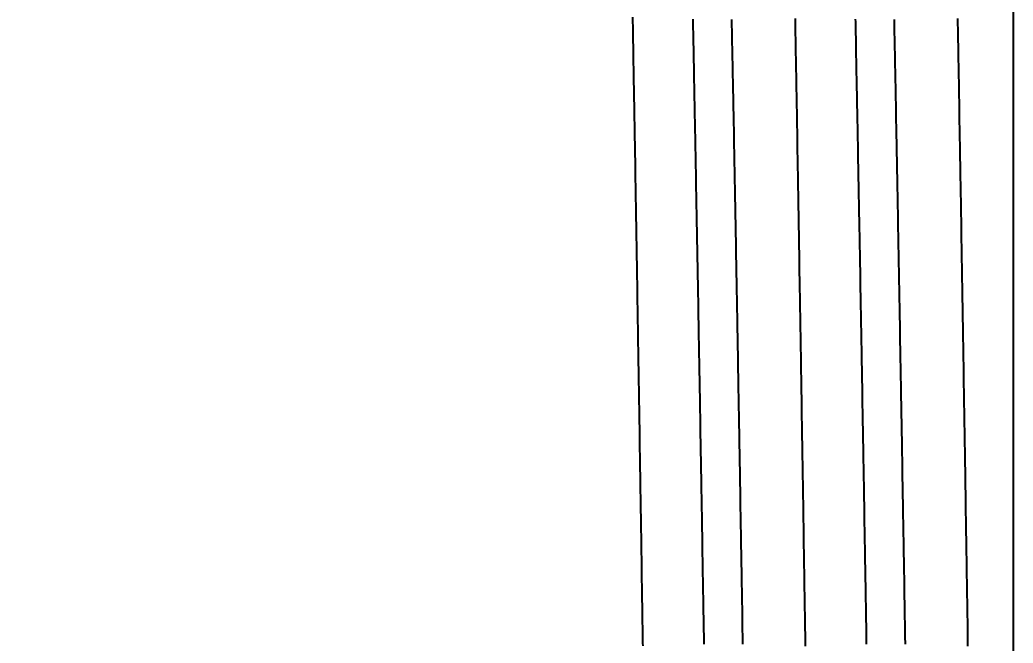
# Model space of a CAD drawing. Header units: millimetres. Extents: x 0 to 3800, y -67 to 2530.
# Drawn here: x 2277.11 to 2286.53, y 1566 to 1571.91 of the extents above; entities that cross this region are included whole.
import ezdxf

# ---------------------------------------------------------------- set-up
doc = ezdxf.new("R2010")
doc.units = ezdxf.units.MM
doc.layers.add('내부선 및 부속', color=4, linetype='Continuous')
doc.layers.add('치수선', color=7, linetype='Continuous')
doc.styles.add('____', font='')
doc.styles.get('____').set_extended_font_data('굴림')
doc.dimstyles.new('MSADIM', dxfattribs={"dimtxt": 33, "dimasz": 17, "dimexe": 10, "dimexo": 7.5, "dimgap": 10, "dimtad": 0, "dimtih": 1, "dimtoh": 1, "dimdec": 0, "dimzin": 1, "dimdsep": 46, "dimtxsty": '____', "dimcen": 11.25, "dimadec": 0, "dimazin": 0, "dimtfac": 1, "dimtdec": 0, "dimtix": 1, "dimtmove": 0, "dimatfit": 3, "dimfxl": 1, "dimtolj": 1, "dimtzin": 1, "dimarcsym": 0})

# ---------------------------------------------------------------- blocks, each defined once
blk = doc.blocks.new('*D52')
at = {"layer": '치수선', "color": 0, "linetype": 'Continuous', "lineweight": -2, "transparency": 16777216}
for p, q in [((2932.4547, 1675.4392), (2932.4547, 1337.9392)), ((2232.4547, 1355.3142), (2232.4547, 1337.9392)), ((2249.4547, 1347.9392), (2545.3242, 1347.9392)), ((2915.4547, 1347.9392), (2619.5852, 1347.9392))]:
    blk.add_line(p, q, dxfattribs=at)
at = {"layer": '치수선', "color": 0, "linetype": 'Continuous', "transparency": 16777216}
for points in [[(2249.4547, 1350.7725), (2249.4547, 1345.1059), (2232.4547, 1347.9392)], [(2915.4547, 1350.7725), (2915.4547, 1345.1059), (2932.4547, 1347.9392)]]:
    blk.add_solid(points, dxfattribs=at)
at = {"layer": '치수선', "color": 0, "linetype": 'Continuous', "transparency": 16777216, "insert": (2582.4547, 1347.9392), "char_height": 25, "attachment_point": 5, "style": '____'}
blk.add_mtext('\\A1;700', dxfattribs=at)

msp = doc.modelspace()

# ---------------------------------------------------------------- linework, layer by layer
at = {"layer": '내부선 및 부속', "linetype": 'Continuous'}
msp.add_line((2286.5254, 1581.2835), (2286.5254, 1544.595), dxfattribs=at)
at = {"layer": '내부선 및 부속', "linetype": 'Continuous', "flags": 128}
for points in [[(2282.9186, 1571.9322), (2282.9196, 1571.9062), (2282.9196, 1571.8792), (2282.9206, 1571.8532), (2282.9206, 1571.8272), (2282.9216, 1571.8002), (2282.9216, 1571.7742), (2282.9226, 1571.7472), (2282.9226, 1571.7212), (2282.9226, 1571.6952), (2282.9236, 1571.6682), (2282.9236, 1571.6422), (2282.9246, 1571.6162), (2282.9246, 1571.5892), (2282.9256, 1571.5632), (2282.9256, 1571.5372), (2282.9266, 1571.5102), (2282.9266, 1571.4842), (2282.9276, 1571.4582), (2282.9276, 1571.4582), (2282.9276, 1571.4312), (2282.9286, 1571.4052), (2282.9286, 1571.3792), (2282.9286, 1571.3522), (2282.9296, 1571.3262), (2282.9296, 1571.3002), (2282.9306, 1571.2732), (2282.9306, 1571.2472), (2282.9316, 1571.2212), (2282.9316, 1571.1942), (2282.9326, 1571.1682), (2282.9326, 1571.1422), (2282.9336, 1571.1152), (2282.9336, 1571.0892), (2282.9336, 1571.0622), (2282.9346, 1571.0362), (2282.9346, 1571.0102), (2282.9356, 1570.9832), (2282.9356, 1570.9572), (2282.9366, 1570.9312), (2282.9366, 1570.9042), (2282.9376, 1570.8782), (2282.9376, 1570.8522), (2282.9386, 1570.8252), (2282.9386, 1570.7992), (2282.9386, 1570.7732), (2282.9396, 1570.7462), (2282.9396, 1570.7202), (2282.9406, 1570.6942), (2282.9406, 1570.6672), (2282.9416, 1570.6412), (2282.9416, 1570.6152), (2282.9426, 1570.5882), (2282.9426, 1570.5622), (2282.9426, 1570.5362), (2282.9436, 1570.5092), (2282.9436, 1570.4832), (2282.9446, 1570.4562), (2282.9446, 1570.4302), (2282.9456, 1570.4042), (2282.9456, 1570.3772), (2282.9466, 1570.3512), (2282.9466, 1570.3252), (2282.9466, 1570.2982), (2282.9476, 1570.2722), (2282.9476, 1570.2462), (2282.9486, 1570.2192), (2282.9486, 1570.1932), (2282.9496, 1570.1672), (2282.9496, 1570.1402), (2282.9496, 1570.1142), (2282.9506, 1570.0882), (2282.9506, 1570.0612), (2282.9516, 1570.0352), (2282.9516, 1570.0092), (2282.9526, 1569.9822), (2282.9526, 1569.9562), (2282.9536, 1569.9302), (2282.9536, 1569.9032), (2282.9536, 1569.8772), (2282.9546, 1569.8502), (2282.9546, 1569.8242), (2282.9556, 1569.7982), (2282.9556, 1569.7712), (2282.9566, 1569.7452), (2282.9566, 1569.7192), (2282.9566, 1569.6922), (2282.9576, 1569.6662), (2282.9576, 1569.6402), (2282.9586, 1569.6132), (2282.9586, 1569.5872), (2282.9596, 1569.5612), (2282.9596, 1569.5342), (2282.9596, 1569.5082), (2282.9606, 1569.4822), (2282.9606, 1569.4552), (2282.9616, 1569.4292), (2282.9616, 1569.4032), (2282.9626, 1569.3762), (2282.9626, 1569.3502), (2282.9626, 1569.3242), (2282.9636, 1569.2972), (2282.9636, 1569.2712), (2282.9646, 1569.2452), (2282.9646, 1569.2182), (2282.9656, 1569.1922), (2282.9656, 1569.1652), (2282.9656, 1569.1392), (2282.9666, 1569.1132), (2282.9666, 1569.0862), (2282.9676, 1569.0602), (2282.9676, 1569.0342), (2282.9686, 1569.0072), (2282.9686, 1568.9812), (2282.9686, 1568.9552), (2282.9696, 1568.9282), (2282.9696, 1568.9022), (2282.9706, 1568.8762), (2282.9706, 1568.8492), (2282.9706, 1568.8232), (2282.9706, 1568.8232), (2282.9716, 1568.7972), (2282.9716, 1568.7702), (2282.9726, 1568.7442), (2282.9726, 1568.7182), (2282.9736, 1568.6912), (2282.9736, 1568.6652), (2282.9736, 1568.6392), (2282.9746, 1568.6122), (2282.9746, 1568.5862), (2282.9756, 1568.5592), (2282.9756, 1568.5332), (2282.9766, 1568.5072), (2282.9766, 1568.4802), (2282.9766, 1568.4542), (2282.9776, 1568.4282), (2282.9776, 1568.4012), (2282.9786, 1568.3752), (2282.9786, 1568.3492), (2282.9786, 1568.3222), (2282.9796, 1568.2962), (2282.9796, 1568.2702), (2282.9806, 1568.2432), (2282.9806, 1568.2172), (2282.9816, 1568.1912), (2282.9816, 1568.1642), (2282.9816, 1568.1382), (2282.9826, 1568.1122), (2282.9826, 1568.0852), (2282.9836, 1568.0592), (2282.9836, 1568.0332), (2282.9836, 1568.0062), (2282.9846, 1567.9802), (2282.9846, 1567.9532), (2282.9856, 1567.9272), (2282.9856, 1567.9012), (2282.9856, 1567.8742), (2282.9866, 1567.8482), (2282.9866, 1567.8222), (2282.9876, 1567.7952), (2282.9876, 1567.7692), (2282.9886, 1567.7432), (2282.9886, 1567.7162), (2282.9886, 1567.6902), (2282.9896, 1567.6642), (2282.9896, 1567.6372), (2282.9906, 1567.6112), (2282.9906, 1567.5852), (2282.9906, 1567.5582), (2282.9916, 1567.5322), (2282.9916, 1567.5062), (2282.9926, 1567.4792), (2282.9926, 1567.4532), (2282.9926, 1567.4272), (2282.9936, 1567.4002), (2282.9936, 1567.3742), (2282.9946, 1567.3472), (2282.9946, 1567.3212), (2282.9946, 1567.2952), (2282.9956, 1567.2682), (2282.9956, 1567.2422), (2282.9966, 1567.2162), (2282.9966, 1567.1892), (2282.9976, 1567.1632), (2282.9976, 1567.1372), (2282.9976, 1567.1102), (2282.9986, 1567.0842), (2282.9986, 1567.0582), (2282.9996, 1567.0312), (2282.9996, 1567.0052), (2282.9996, 1566.9792), (2283.0006, 1566.9522), (2283.0006, 1566.9262), (2283.0016, 1566.9002), (2283.0016, 1566.8732), (2283.0016, 1566.8472), (2283.0026, 1566.8212), (2283.0026, 1566.7942), (2283.0036, 1566.7682), (2283.0036, 1566.7412), (2283.0036, 1566.7152), (2283.0046, 1566.6892), (2283.0046, 1566.6622), (2283.0056, 1566.6362), (2283.0056, 1566.6102), (2283.0056, 1566.5832), (2283.0066, 1566.5572), (2283.0066, 1566.5312), (2283.0076, 1566.5042), (2283.0076, 1566.4782), (2283.0076, 1566.4522), (2283.0086, 1566.4252), (2283.0086, 1566.3992), (2283.0096, 1566.3732), (2283.0096, 1566.3462), (2283.0096, 1566.3202), (2283.0106, 1566.2942), (2283.0106, 1566.2672), (2283.0116, 1566.2412), (2283.0116, 1566.2152), (2283.0116, 1566.1882), (2283.0116, 1566.1882), (2283.0126, 1566.1622), (2283.0126, 1566.1352), (2283.0136, 1566.1092), (2283.0136, 1566.0832), (2283.0136, 1566.0562), (2283.0146, 1566.0302), (2283.0146, 1566.0042), (2283.0156, 1565.9772)], [(2283.5976, 1565.9942), (2283.5976, 1566.0182), (2283.5966, 1566.0422), (2283.5966, 1566.0662), (2283.5966, 1566.0902), (2283.5956, 1566.1142), (2283.5956, 1566.1382), (2283.5946, 1566.1612), (2283.5946, 1566.1852), (2283.5946, 1566.2092), (2283.5936, 1566.2332), (2283.5936, 1566.2572), (2283.5926, 1566.2812), (2283.5926, 1566.3052), (2283.5926, 1566.3282), (2283.5916, 1566.3522), (2283.5916, 1566.3762), (2283.5906, 1566.4002), (2283.5906, 1566.4242), (2283.5906, 1566.4482), (2283.5896, 1566.4722), (2283.5896, 1566.4952), (2283.5886, 1566.5192), (2283.5886, 1566.5432), (2283.5886, 1566.5672), (2283.5876, 1566.5912), (2283.5876, 1566.6152), (2283.5866, 1566.6392), (2283.5866, 1566.6632), (2283.5866, 1566.6862), (2283.5856, 1566.7102), (2283.5856, 1566.7342), (2283.5856, 1566.7582), (2283.5856, 1566.7582), (2283.5846, 1566.7822), (2283.5846, 1566.8062), (2283.5836, 1566.8302), (2283.5836, 1566.8532), (2283.5836, 1566.8772), (2283.5826, 1566.9012), (2283.5826, 1566.9252), (2283.5816, 1566.9492), (2283.5816, 1566.9732), (2283.5816, 1566.9972), (2283.5806, 1567.0212), (2283.5806, 1567.0442), (2283.5796, 1567.0682), (2283.5796, 1567.0922), (2283.5796, 1567.1162), (2283.5786, 1567.1402), (2283.5786, 1567.1642), (2283.5776, 1567.1882), (2283.5776, 1567.2112), (2283.5776, 1567.2352), (2283.5766, 1567.2592), (2283.5766, 1567.2832), (2283.5756, 1567.3072), (2283.5756, 1567.3312), (2283.5756, 1567.3552), (2283.5746, 1567.3782), (2283.5746, 1567.4022), (2283.5736, 1567.4262), (2283.5736, 1567.4502), (2283.5736, 1567.4742), (2283.5726, 1567.4982), (2283.5726, 1567.5222), (2283.5716, 1567.5462), (2283.5716, 1567.5692), (2283.5716, 1567.5932), (2283.5706, 1567.6172), (2283.5706, 1567.6412), (2283.5696, 1567.6652), (2283.5696, 1567.6892), (2283.5696, 1567.7132), (2283.5686, 1567.7362), (2283.5686, 1567.7602), (2283.5676, 1567.7842), (2283.5676, 1567.8082), (2283.5676, 1567.8322), (2283.5666, 1567.8562), (2283.5666, 1567.8802), (2283.5656, 1567.9032), (2283.5656, 1567.9272), (2283.5646, 1567.9512), (2283.5646, 1567.9752), (2283.5646, 1567.9992), (2283.5636, 1568.0232), (2283.5636, 1568.0472), (2283.5626, 1568.0712), (2283.5626, 1568.0942), (2283.5626, 1568.1182), (2283.5616, 1568.1422), (2283.5616, 1568.1662), (2283.5606, 1568.1902), (2283.5606, 1568.2142), (2283.5606, 1568.2382), (2283.5596, 1568.2612), (2283.5596, 1568.2852), (2283.5586, 1568.3092), (2283.5586, 1568.3332), (2283.5586, 1568.3572), (2283.5576, 1568.3812), (2283.5576, 1568.4052), (2283.5566, 1568.4292), (2283.5566, 1568.4522), (2283.5556, 1568.4762), (2283.5556, 1568.5002), (2283.5556, 1568.5242), (2283.5546, 1568.5482), (2283.5546, 1568.5722), (2283.5536, 1568.5962), (2283.5536, 1568.6192), (2283.5536, 1568.6432), (2283.5526, 1568.6672), (2283.5526, 1568.6912), (2283.5516, 1568.7152), (2283.5516, 1568.7392), (2283.5516, 1568.7632), (2283.5506, 1568.7862), (2283.5506, 1568.8102), (2283.5496, 1568.8342), (2283.5496, 1568.8582), (2283.5486, 1568.8822), (2283.5486, 1568.9062), (2283.5486, 1568.9302), (2283.5476, 1568.9542), (2283.5476, 1568.9772), (2283.5466, 1569.0012), (2283.5466, 1569.0252), (2283.5466, 1569.0492), (2283.5456, 1569.0732), (2283.5456, 1569.0972), (2283.5446, 1569.1212), (2283.5446, 1569.1442), (2283.5446, 1569.1442), (2283.5436, 1569.1682), (2283.5436, 1569.1922), (2283.5436, 1569.2162), (2283.5426, 1569.2402), (2283.5426, 1569.2642), (2283.5416, 1569.2882), (2283.5416, 1569.3112), (2283.5406, 1569.3352), (2283.5406, 1569.3592), (2283.5406, 1569.3832), (2283.5396, 1569.4072), (2283.5396, 1569.4312), (2283.5386, 1569.4552), (2283.5386, 1569.4792), (2283.5386, 1569.5022), (2283.5376, 1569.5262), (2283.5376, 1569.5502), (2283.5366, 1569.5742), (2283.5366, 1569.5982), (2283.5356, 1569.6222), (2283.5356, 1569.6462), (2283.5356, 1569.6692), (2283.5346, 1569.6932), (2283.5346, 1569.7172), (2283.5336, 1569.7412), (2283.5336, 1569.7652), (2283.5326, 1569.7892), (2283.5326, 1569.8132), (2283.5326, 1569.8372), (2283.5316, 1569.8602), (2283.5316, 1569.8842), (2283.5306, 1569.9082), (2283.5306, 1569.9322), (2283.5296, 1569.9562), (2283.5296, 1569.9802), (2283.5296, 1570.0042), (2283.5286, 1570.0272), (2283.5286, 1570.0512), (2283.5276, 1570.0752), (2283.5276, 1570.0992), (2283.5266, 1570.1232), (2283.5266, 1570.1472), (2283.5256, 1570.1712), (2283.5256, 1570.1942), (2283.5256, 1570.2182), (2283.5246, 1570.2422), (2283.5246, 1570.2662), (2283.5236, 1570.2902), (2283.5236, 1570.3142), (2283.5226, 1570.3382), (2283.5226, 1570.3622), (2283.5226, 1570.3852), (2283.5216, 1570.4092), (2283.5216, 1570.4332), (2283.5206, 1570.4572), (2283.5206, 1570.4812), (2283.5196, 1570.5052), (2283.5196, 1570.5292), (2283.5186, 1570.5522), (2283.5186, 1570.5762), (2283.5186, 1570.6002), (2283.5176, 1570.6242), (2283.5176, 1570.6482), (2283.5166, 1570.6722), (2283.5166, 1570.6962), (2283.5156, 1570.7192), (2283.5156, 1570.7432), (2283.5146, 1570.7672), (2283.5146, 1570.7912), (2283.5146, 1570.8152), (2283.5136, 1570.8392), (2283.5136, 1570.8632), (2283.5126, 1570.8872), (2283.5126, 1570.9102), (2283.5116, 1570.9342), (2283.5116, 1570.9582), (2283.5106, 1570.9822), (2283.5106, 1571.0062), (2283.5106, 1571.0302), (2283.5096, 1571.0542), (2283.5096, 1571.0772), (2283.5086, 1571.1012), (2283.5086, 1571.1252), (2283.5076, 1571.1492), (2283.5076, 1571.1732), (2283.5066, 1571.1972), (2283.5066, 1571.2212), (2283.5056, 1571.2442), (2283.5056, 1571.2682), (2283.5056, 1571.2922), (2283.5046, 1571.3162), (2283.5046, 1571.3402), (2283.5036, 1571.3642), (2283.5036, 1571.3882), (2283.5026, 1571.4122), (2283.5026, 1571.4352), (2283.5016, 1571.4592), (2283.5016, 1571.4832), (2283.5006, 1571.5072), (2283.5006, 1571.5312), (2283.5006, 1571.5312), (2283.4996, 1571.5552), (2283.4996, 1571.5792), (2283.4986, 1571.6022), (2283.4986, 1571.6262), (2283.4986, 1571.6502), (2283.4976, 1571.6742), (2283.4976, 1571.6982), (2283.4966, 1571.7222), (2283.4966, 1571.7462), (2283.4956, 1571.7692), (2283.4956, 1571.7932), (2283.4946, 1571.8172), (2283.4946, 1571.8412), (2283.4936, 1571.8652), (2283.4936, 1571.8892), (2283.4926, 1571.9132)], [(2284.4586, 1571.9212), (2284.4596, 1571.8902), (2284.4596, 1571.8592), (2284.4606, 1571.8282), (2284.4616, 1571.7962), (2284.4616, 1571.7652), (2284.4626, 1571.7342), (2284.4626, 1571.7032), (2284.4636, 1571.6722), (2284.4636, 1571.6412), (2284.4646, 1571.6102), (2284.4646, 1571.5792), (2284.4656, 1571.5472), (2284.4656, 1571.5162), (2284.4666, 1571.4852), (2284.4676, 1571.4542), (2284.4676, 1571.4232), (2284.4686, 1571.3922), (2284.4686, 1571.3612), (2284.4696, 1571.3292), (2284.4696, 1571.2982), (2284.4706, 1571.2672), (2284.4706, 1571.2362), (2284.4716, 1571.2052), (2284.4716, 1571.1742), (2284.4726, 1571.1432), (2284.4726, 1571.1122), (2284.4736, 1571.0802), (2284.4746, 1571.0492), (2284.4746, 1571.0182), (2284.4756, 1570.9872), (2284.4756, 1570.9562), (2284.4766, 1570.9252), (2284.4766, 1570.8942), (2284.4776, 1570.8632), (2284.4776, 1570.8312), (2284.4786, 1570.8002), (2284.4786, 1570.7692), (2284.4796, 1570.7382), (2284.4796, 1570.7072), (2284.4806, 1570.6762), (2284.4806, 1570.6452), (2284.4816, 1570.6132), (2284.4816, 1570.5822), (2284.4826, 1570.5512), (2284.4836, 1570.5202), (2284.4836, 1570.4892), (2284.4846, 1570.4582), (2284.4846, 1570.4272), (2284.4856, 1570.3962), (2284.4856, 1570.3642), (2284.4866, 1570.3332), (2284.4866, 1570.3022), (2284.4876, 1570.2712), (2284.4876, 1570.2402), (2284.4886, 1570.2092), (2284.4886, 1570.1782), (2284.4896, 1570.1462), (2284.4896, 1570.1152), (2284.4906, 1570.0842), (2284.4906, 1570.0532), (2284.4916, 1570.0222), (2284.4916, 1570.0222), (2284.4916, 1569.9912), (2284.4926, 1569.9602), (2284.4926, 1569.9292), (2284.4936, 1569.8972), (2284.4936, 1569.8662), (2284.4946, 1569.8352), (2284.4946, 1569.8042), (2284.4956, 1569.7732), (2284.4956, 1569.7422), (2284.4966, 1569.7112), (2284.4966, 1569.6792), (2284.4976, 1569.6482), (2284.4976, 1569.6172), (2284.4986, 1569.5862), (2284.4986, 1569.5552), (2284.4996, 1569.5242), (2284.4996, 1569.4932), (2284.5006, 1569.4622), (2284.5006, 1569.4302), (2284.5016, 1569.3992), (2284.5026, 1569.3682), (2284.5026, 1569.3372), (2284.5036, 1569.3062), (2284.5036, 1569.2752), (2284.5046, 1569.2442), (2284.5046, 1569.2122), (2284.5056, 1569.1812), (2284.5056, 1569.1502), (2284.5066, 1569.1192), (2284.5066, 1569.0882), (2284.5076, 1569.0572), (2284.5076, 1569.0262), (2284.5086, 1568.9952), (2284.5086, 1568.9632), (2284.5096, 1568.9322), (2284.5096, 1568.9012), (2284.5106, 1568.8702), (2284.5106, 1568.8392), (2284.5116, 1568.8082), (2284.5116, 1568.7772), (2284.5126, 1568.7452), (2284.5126, 1568.7142), (2284.5136, 1568.6832), (2284.5136, 1568.6522), (2284.5146, 1568.6212), (2284.5146, 1568.5902), (2284.5146, 1568.5592), (2284.5156, 1568.5282), (2284.5156, 1568.4962), (2284.5166, 1568.4652), (2284.5166, 1568.4342), (2284.5176, 1568.4032), (2284.5176, 1568.3722), (2284.5186, 1568.3412), (2284.5186, 1568.3102), (2284.5196, 1568.2782), (2284.5196, 1568.2472), (2284.5206, 1568.2162), (2284.5206, 1568.1852), (2284.5216, 1568.1542), (2284.5216, 1568.1232), (2284.5226, 1568.0922), (2284.5226, 1568.0612), (2284.5236, 1568.0292), (2284.5236, 1567.9982), (2284.5246, 1567.9672), (2284.5246, 1567.9362), (2284.5256, 1567.9052), (2284.5256, 1567.8742), (2284.5266, 1567.8432), (2284.5266, 1567.8112), (2284.5276, 1567.7802), (2284.5276, 1567.7492), (2284.5286, 1567.7182), (2284.5286, 1567.6872), (2284.5296, 1567.6562), (2284.5296, 1567.6252), (2284.5306, 1567.5942), (2284.5306, 1567.5622), (2284.5316, 1567.5312), (2284.5316, 1567.5002), (2284.5326, 1567.4692), (2284.5326, 1567.4382), (2284.5336, 1567.4072), (2284.5336, 1567.3762), (2284.5346, 1567.3442), (2284.5346, 1567.3132), (2284.5356, 1567.2822), (2284.5356, 1567.2512), (2284.5356, 1567.2202), (2284.5366, 1567.1892), (2284.5366, 1567.1582), (2284.5376, 1567.1272), (2284.5376, 1567.0952), (2284.5386, 1567.0642), (2284.5386, 1567.0332), (2284.5396, 1567.0022), (2284.5396, 1566.9712), (2284.5406, 1566.9402), (2284.5406, 1566.9092), (2284.5406, 1566.9092), (2284.5416, 1566.8772), (2284.5416, 1566.8462), (2284.5426, 1566.8152), (2284.5426, 1566.7842), (2284.5436, 1566.7532), (2284.5436, 1566.7222), (2284.5446, 1566.6912), (2284.5446, 1566.6602), (2284.5456, 1566.6282), (2284.5456, 1566.5972), (2284.5466, 1566.5662), (2284.5466, 1566.5352), (2284.5466, 1566.5042), (2284.5476, 1566.4732), (2284.5476, 1566.4422), (2284.5486, 1566.4102), (2284.5486, 1566.3792), (2284.5496, 1566.3482), (2284.5496, 1566.3172), (2284.5506, 1566.2862), (2284.5506, 1566.2552), (2284.5516, 1566.2242), (2284.5516, 1566.1922), (2284.5526, 1566.1612), (2284.5526, 1566.1302), (2284.5536, 1566.0992), (2284.5536, 1566.0682), (2284.5546, 1566.0372), (2284.5546, 1566.0062), (2284.5556, 1565.9752)], [(2285.1376, 1565.9942), (2285.1376, 1566.0182), (2285.1366, 1566.0422), (2285.1366, 1566.0662), (2285.1356, 1566.0902), (2285.1356, 1566.1142), (2285.1356, 1566.1382), (2285.1346, 1566.1612), (2285.1346, 1566.1852), (2285.1336, 1566.2092), (2285.1336, 1566.2332), (2285.1336, 1566.2572), (2285.1326, 1566.2812), (2285.1326, 1566.3052), (2285.1316, 1566.3282), (2285.1316, 1566.3522), (2285.1316, 1566.3762), (2285.1306, 1566.4002), (2285.1306, 1566.4242), (2285.1296, 1566.4482), (2285.1296, 1566.4722), (2285.1296, 1566.4952), (2285.1286, 1566.5192), (2285.1286, 1566.5432), (2285.1286, 1566.5672), (2285.1276, 1566.5912), (2285.1276, 1566.6152), (2285.1266, 1566.6392), (2285.1266, 1566.6632), (2285.1266, 1566.6862), (2285.1256, 1566.7102), (2285.1256, 1566.7342), (2285.1246, 1566.7582), (2285.1246, 1566.7582), (2285.1246, 1566.7822), (2285.1246, 1566.8062), (2285.1236, 1566.8302), (2285.1236, 1566.8532), (2285.1226, 1566.8772), (2285.1226, 1566.9012), (2285.1226, 1566.9252), (2285.1216, 1566.9492), (2285.1216, 1566.9732), (2285.1206, 1566.9972), (2285.1206, 1567.0212), (2285.1206, 1567.0442), (2285.1196, 1567.0682), (2285.1196, 1567.0922), (2285.1186, 1567.1162), (2285.1186, 1567.1402), (2285.1186, 1567.1642), (2285.1176, 1567.1882), (2285.1176, 1567.2112), (2285.1166, 1567.2352), (2285.1166, 1567.2592), (2285.1166, 1567.2832), (2285.1156, 1567.3072), (2285.1156, 1567.3312), (2285.1146, 1567.3552), (2285.1146, 1567.3782), (2285.1146, 1567.4022), (2285.1136, 1567.4262), (2285.1136, 1567.4502), (2285.1126, 1567.4742), (2285.1126, 1567.4982), (2285.1126, 1567.5222), (2285.1116, 1567.5462), (2285.1116, 1567.5692), (2285.1106, 1567.5932), (2285.1106, 1567.6172), (2285.1106, 1567.6412), (2285.1096, 1567.6652), (2285.1096, 1567.6892), (2285.1086, 1567.7132), (2285.1086, 1567.7362), (2285.1086, 1567.7602), (2285.1076, 1567.7842), (2285.1076, 1567.8082), (2285.1066, 1567.8322), (2285.1066, 1567.8562), (2285.1066, 1567.8802), (2285.1056, 1567.9042), (2285.1056, 1567.9272), (2285.1046, 1567.9512), (2285.1046, 1567.9752), (2285.1036, 1567.9992), (2285.1036, 1568.0232), (2285.1036, 1568.0472), (2285.1026, 1568.0712), (2285.1026, 1568.0942), (2285.1016, 1568.1182), (2285.1016, 1568.1422), (2285.1016, 1568.1662), (2285.1006, 1568.1902), (2285.1006, 1568.2142), (2285.0996, 1568.2382), (2285.0996, 1568.2612), (2285.0996, 1568.2852), (2285.0986, 1568.3092), (2285.0986, 1568.3332), (2285.0976, 1568.3572), (2285.0976, 1568.3812), (2285.0976, 1568.4052), (2285.0966, 1568.4292), (2285.0966, 1568.4522), (2285.0956, 1568.4762), (2285.0956, 1568.5002), (2285.0946, 1568.5242), (2285.0946, 1568.5482), (2285.0946, 1568.5722), (2285.0936, 1568.5962), (2285.0936, 1568.6192), (2285.0926, 1568.6432), (2285.0926, 1568.6672), (2285.0926, 1568.6912), (2285.0916, 1568.7152), (2285.0916, 1568.7392), (2285.0906, 1568.7632), (2285.0906, 1568.7862), (2285.0906, 1568.8102), (2285.0896, 1568.8342), (2285.0896, 1568.8582), (2285.0886, 1568.8822), (2285.0886, 1568.9062), (2285.0876, 1568.9302), (2285.0876, 1568.9542), (2285.0876, 1568.9772), (2285.0866, 1569.0012), (2285.0866, 1569.0252), (2285.0856, 1569.0492), (2285.0856, 1569.0732), (2285.0856, 1569.0972), (2285.0846, 1569.1212), (2285.0846, 1569.1442), (2285.0846, 1569.1442), (2285.0836, 1569.1682), (2285.0836, 1569.1922), (2285.0826, 1569.2162), (2285.0826, 1569.2402), (2285.0826, 1569.2642), (2285.0816, 1569.2882), (2285.0816, 1569.3122), (2285.0806, 1569.3352), (2285.0806, 1569.3592), (2285.0796, 1569.3832), (2285.0796, 1569.4072), (2285.0796, 1569.4312), (2285.0786, 1569.4552), (2285.0786, 1569.4792), (2285.0776, 1569.5022), (2285.0776, 1569.5262), (2285.0776, 1569.5502), (2285.0766, 1569.5742), (2285.0766, 1569.5982), (2285.0756, 1569.6222), (2285.0756, 1569.6462), (2285.0746, 1569.6692), (2285.0746, 1569.6932), (2285.0746, 1569.7172), (2285.0736, 1569.7412), (2285.0736, 1569.7652), (2285.0726, 1569.7892), (2285.0726, 1569.8132), (2285.0716, 1569.8372), (2285.0716, 1569.8602), (2285.0716, 1569.8842), (2285.0706, 1569.9082), (2285.0706, 1569.9322), (2285.0696, 1569.9562), (2285.0696, 1569.9802), (2285.0686, 1570.0042), (2285.0686, 1570.0272), (2285.0676, 1570.0512), (2285.0676, 1570.0752), (2285.0676, 1570.0992), (2285.0666, 1570.1232), (2285.0666, 1570.1472), (2285.0656, 1570.1712), (2285.0656, 1570.1942), (2285.0646, 1570.2182), (2285.0646, 1570.2422), (2285.0646, 1570.2662), (2285.0636, 1570.2902), (2285.0636, 1570.3142), (2285.0626, 1570.3382), (2285.0626, 1570.3622), (2285.0616, 1570.3852), (2285.0616, 1570.4092), (2285.0606, 1570.4332), (2285.0606, 1570.4572), (2285.0606, 1570.4812), (2285.0596, 1570.5052), (2285.0596, 1570.5292), (2285.0586, 1570.5522), (2285.0586, 1570.5762), (2285.0576, 1570.6002), (2285.0576, 1570.6242), (2285.0576, 1570.6482), (2285.0566, 1570.6722), (2285.0566, 1570.6962), (2285.0556, 1570.7192), (2285.0556, 1570.7432), (2285.0546, 1570.7672), (2285.0546, 1570.7912), (2285.0536, 1570.8152), (2285.0536, 1570.8392), (2285.0526, 1570.8632), (2285.0526, 1570.8872), (2285.0526, 1570.9102), (2285.0516, 1570.9342), (2285.0516, 1570.9582), (2285.0506, 1570.9822), (2285.0506, 1571.0062), (2285.0496, 1571.0302), (2285.0496, 1571.0542), (2285.0486, 1571.0772), (2285.0486, 1571.1012), (2285.0486, 1571.1252), (2285.0476, 1571.1492), (2285.0476, 1571.1732), (2285.0466, 1571.1972), (2285.0466, 1571.2212), (2285.0456, 1571.2442), (2285.0456, 1571.2682), (2285.0446, 1571.2922), (2285.0446, 1571.3162), (2285.0436, 1571.3402), (2285.0436, 1571.3642), (2285.0426, 1571.3882), (2285.0426, 1571.4122), (2285.0426, 1571.4352), (2285.0416, 1571.4592), (2285.0416, 1571.4832), (2285.0406, 1571.5072), (2285.0406, 1571.5312), (2285.0406, 1571.5312), (2285.0396, 1571.5552), (2285.0396, 1571.5792), (2285.0386, 1571.6022), (2285.0386, 1571.6262), (2285.0376, 1571.6502), (2285.0376, 1571.6742), (2285.0366, 1571.6982), (2285.0366, 1571.7222), (2285.0366, 1571.7462), (2285.0356, 1571.7692), (2285.0356, 1571.7932), (2285.0346, 1571.8172), (2285.0346, 1571.8412), (2285.0336, 1571.8652), (2285.0336, 1571.8892), (2285.0326, 1571.9132)], [(2285.9986, 1571.9212), (2285.9996, 1571.8902), (2285.9996, 1571.8592), (2286.0006, 1571.8282), (2286.0006, 1571.7962), (2286.0016, 1571.7652), (2286.0016, 1571.7342), (2286.0026, 1571.7032), (2286.0036, 1571.6722), (2286.0036, 1571.6412), (2286.0046, 1571.6102), (2286.0046, 1571.5792), (2286.0056, 1571.5472), (2286.0056, 1571.5162), (2286.0066, 1571.4852), (2286.0066, 1571.4542), (2286.0076, 1571.4232), (2286.0076, 1571.3922), (2286.0086, 1571.3612), (2286.0096, 1571.3292), (2286.0096, 1571.2982), (2286.0106, 1571.2672), (2286.0106, 1571.2362), (2286.0116, 1571.2052), (2286.0116, 1571.1742), (2286.0126, 1571.1432), (2286.0126, 1571.1122), (2286.0136, 1571.0802), (2286.0136, 1571.0492), (2286.0146, 1571.0182), (2286.0146, 1570.9872), (2286.0156, 1570.9562), (2286.0156, 1570.9252), (2286.0166, 1570.8942), (2286.0176, 1570.8632), (2286.0176, 1570.8312), (2286.0186, 1570.8002), (2286.0186, 1570.7692), (2286.0196, 1570.7382), (2286.0196, 1570.7072), (2286.0206, 1570.6762), (2286.0206, 1570.6452), (2286.0216, 1570.6132), (2286.0216, 1570.5822), (2286.0226, 1570.5512), (2286.0226, 1570.5202), (2286.0236, 1570.4892), (2286.0236, 1570.4582), (2286.0246, 1570.4272), (2286.0246, 1570.3962), (2286.0256, 1570.3642), (2286.0256, 1570.3332), (2286.0266, 1570.3022), (2286.0266, 1570.2712), (2286.0276, 1570.2402), (2286.0286, 1570.2092), (2286.0286, 1570.1782), (2286.0296, 1570.1462), (2286.0296, 1570.1152), (2286.0306, 1570.0842), (2286.0306, 1570.0532), (2286.0316, 1570.0222), (2286.0316, 1570.0222), (2286.0316, 1569.9912), (2286.0326, 1569.9602), (2286.0326, 1569.9292), (2286.0336, 1569.8972), (2286.0336, 1569.8662), (2286.0346, 1569.8352), (2286.0346, 1569.8042), (2286.0356, 1569.7732), (2286.0356, 1569.7422), (2286.0366, 1569.7112), (2286.0366, 1569.6792), (2286.0376, 1569.6482), (2286.0376, 1569.6172), (2286.0386, 1569.5862), (2286.0386, 1569.5552), (2286.0396, 1569.5242), (2286.0396, 1569.4932), (2286.0406, 1569.4622), (2286.0406, 1569.4302), (2286.0416, 1569.3992), (2286.0416, 1569.3682), (2286.0426, 1569.3372), (2286.0426, 1569.3062), (2286.0436, 1569.2752), (2286.0436, 1569.2442), (2286.0446, 1569.2122), (2286.0446, 1569.1812), (2286.0456, 1569.1502), (2286.0456, 1569.1192), (2286.0466, 1569.0882), (2286.0466, 1569.0572), (2286.0476, 1569.0262), (2286.0476, 1568.9952), (2286.0486, 1568.9632), (2286.0486, 1568.9322), (2286.0496, 1568.9012), (2286.0496, 1568.8702), (2286.0506, 1568.8392), (2286.0506, 1568.8082), (2286.0516, 1568.7772), (2286.0516, 1568.7452), (2286.0526, 1568.7142), (2286.0526, 1568.6832), (2286.0536, 1568.6522), (2286.0536, 1568.6212), (2286.0546, 1568.5902), (2286.0546, 1568.5592), (2286.0556, 1568.5282), (2286.0556, 1568.4962), (2286.0566, 1568.4652), (2286.0566, 1568.4342), (2286.0576, 1568.4032), (2286.0576, 1568.3722), (2286.0586, 1568.3412), (2286.0586, 1568.3102), (2286.0596, 1568.2782), (2286.0596, 1568.2472), (2286.0606, 1568.2162), (2286.0606, 1568.1852), (2286.0616, 1568.1542), (2286.0616, 1568.1232), (2286.0626, 1568.0922), (2286.0626, 1568.0612), (2286.0636, 1568.0292), (2286.0636, 1567.9982), (2286.0646, 1567.9672), (2286.0646, 1567.9362), (2286.0656, 1567.9052), (2286.0656, 1567.8742), (2286.0666, 1567.8432), (2286.0666, 1567.8112), (2286.0676, 1567.7802), (2286.0676, 1567.7492), (2286.0686, 1567.7182), (2286.0686, 1567.6872), (2286.0696, 1567.6562), (2286.0696, 1567.6252), (2286.0696, 1567.5942), (2286.0706, 1567.5622), (2286.0706, 1567.5312), (2286.0716, 1567.5002), (2286.0716, 1567.4692), (2286.0726, 1567.4382), (2286.0726, 1567.4072), (2286.0736, 1567.3762), (2286.0736, 1567.3442), (2286.0746, 1567.3132), (2286.0746, 1567.2822), (2286.0756, 1567.2512), (2286.0756, 1567.2202), (2286.0766, 1567.1892), (2286.0766, 1567.1582), (2286.0776, 1567.1272), (2286.0776, 1567.0952), (2286.0786, 1567.0642), (2286.0786, 1567.0332), (2286.0796, 1567.0022), (2286.0796, 1566.9712), (2286.0806, 1566.9402), (2286.0806, 1566.9092), (2286.0806, 1566.9092), (2286.0816, 1566.8772), (2286.0816, 1566.8462), (2286.0826, 1566.8152), (2286.0826, 1566.7842), (2286.0826, 1566.7532), (2286.0836, 1566.7222), (2286.0836, 1566.6912), (2286.0846, 1566.6602), (2286.0846, 1566.6282), (2286.0856, 1566.5972), (2286.0856, 1566.5662), (2286.0866, 1566.5352), (2286.0866, 1566.5042), (2286.0876, 1566.4732), (2286.0876, 1566.4422), (2286.0886, 1566.4102), (2286.0886, 1566.3792), (2286.0896, 1566.3482), (2286.0896, 1566.3172), (2286.0906, 1566.2862), (2286.0906, 1566.2552), (2286.0916, 1566.2242), (2286.0916, 1566.1922), (2286.0926, 1566.1612), (2286.0926, 1566.1302), (2286.0926, 1566.0992), (2286.0936, 1566.0682), (2286.0936, 1566.0372), (2286.0946, 1566.0062), (2286.0946, 1565.9752)], [(2283.9646, 1565.9932), (2283.9646, 1566.0172), (2283.9646, 1566.0412), (2283.9636, 1566.0652), (2283.9636, 1566.0892), (2283.9626, 1566.1122), (2283.9626, 1566.1362), (2283.9626, 1566.1602), (2283.9616, 1566.1842), (2283.9616, 1566.2082), (2283.9606, 1566.2322), (2283.9606, 1566.2562), (2283.9606, 1566.2792), (2283.9596, 1566.3032), (2283.9596, 1566.3272), (2283.9596, 1566.3512), (2283.9586, 1566.3752), (2283.9586, 1566.3992), (2283.9576, 1566.4232), (2283.9576, 1566.4462), (2283.9576, 1566.4702), (2283.9566, 1566.4942), (2283.9566, 1566.5182), (2283.9556, 1566.5422), (2283.9556, 1566.5662), (2283.9556, 1566.5902), (2283.9546, 1566.6142), (2283.9546, 1566.6372), (2283.9536, 1566.6612), (2283.9536, 1566.6852), (2283.9536, 1566.7092), (2283.9526, 1566.7332), (2283.9526, 1566.7572), (2283.9516, 1566.7812), (2283.9516, 1566.7812), (2283.9516, 1566.8042), (2283.9516, 1566.8282), (2283.9506, 1566.8522), (2283.9506, 1566.8762), (2283.9496, 1566.9002), (2283.9496, 1566.9242), (2283.9496, 1566.9482), (2283.9486, 1566.9722), (2283.9486, 1566.9952), (2283.9476, 1567.0192), (2283.9476, 1567.0432), (2283.9476, 1567.0672), (2283.9466, 1567.0912), (2283.9466, 1567.1152), (2283.9456, 1567.1392), (2283.9456, 1567.1622), (2283.9456, 1567.1862), (2283.9446, 1567.2102), (2283.9446, 1567.2342), (2283.9436, 1567.2582), (2283.9436, 1567.2822), (2283.9436, 1567.3062), (2283.9426, 1567.3292), (2283.9426, 1567.3532), (2283.9416, 1567.3772), (2283.9416, 1567.4012), (2283.9416, 1567.4252), (2283.9406, 1567.4492), (2283.9406, 1567.4732), (2283.9396, 1567.4972), (2283.9396, 1567.5202), (2283.9396, 1567.5442), (2283.9386, 1567.5682), (2283.9386, 1567.5922), (2283.9376, 1567.6162), (2283.9376, 1567.6402), (2283.9376, 1567.6642), (2283.9366, 1567.6872), (2283.9366, 1567.7112), (2283.9356, 1567.7352), (2283.9356, 1567.7592), (2283.9356, 1567.7832), (2283.9346, 1567.8072), (2283.9346, 1567.8312), (2283.9336, 1567.8542), (2283.9336, 1567.8782), (2283.9336, 1567.9022), (2283.9326, 1567.9262), (2283.9326, 1567.9502), (2283.9316, 1567.9742), (2283.9316, 1567.9982), (2283.9316, 1568.0222), (2283.9306, 1568.0452), (2283.9306, 1568.0692), (2283.9296, 1568.0932), (2283.9296, 1568.1172), (2283.9296, 1568.1412), (2283.9286, 1568.1652), (2283.9286, 1568.1892), (2283.9276, 1568.2122), (2283.9276, 1568.2362), (2283.9266, 1568.2602), (2283.9266, 1568.2842), (2283.9266, 1568.3082), (2283.9256, 1568.3322), (2283.9256, 1568.3562), (2283.9246, 1568.3802), (2283.9246, 1568.4032), (2283.9246, 1568.4272), (2283.9236, 1568.4512), (2283.9236, 1568.4752), (2283.9226, 1568.4992), (2283.9226, 1568.5232), (2283.9226, 1568.5472), (2283.9216, 1568.5702), (2283.9216, 1568.5942), (2283.9206, 1568.6182), (2283.9206, 1568.6422), (2283.9196, 1568.6662), (2283.9196, 1568.6902), (2283.9196, 1568.7142), (2283.9186, 1568.7372), (2283.9186, 1568.7612), (2283.9176, 1568.7852), (2283.9176, 1568.8092), (2283.9176, 1568.8332), (2283.9166, 1568.8572), (2283.9166, 1568.8812), (2283.9156, 1568.9052), (2283.9156, 1568.9282), (2283.9146, 1568.9522), (2283.9146, 1568.9762), (2283.9146, 1569.0002), (2283.9136, 1569.0242), (2283.9136, 1569.0482), (2283.9126, 1569.0722), (2283.9126, 1569.0952), (2283.9126, 1569.1192), (2283.9116, 1569.1432), (2283.9116, 1569.1672), (2283.9116, 1569.1672), (2283.9106, 1569.1912), (2283.9106, 1569.2152), (2283.9096, 1569.2392), (2283.9096, 1569.2622), (2283.9096, 1569.2862), (2283.9086, 1569.3102), (2283.9086, 1569.3342), (2283.9076, 1569.3582), (2283.9076, 1569.3822), (2283.9076, 1569.4062), (2283.9066, 1569.4302), (2283.9066, 1569.4532), (2283.9056, 1569.4772), (2283.9056, 1569.5012), (2283.9046, 1569.5252), (2283.9046, 1569.5492), (2283.9046, 1569.5732), (2283.9036, 1569.5972), (2283.9036, 1569.6202), (2283.9026, 1569.6442), (2283.9026, 1569.6682), (2283.9016, 1569.6922), (2283.9016, 1569.7162), (2283.9016, 1569.7402), (2283.9006, 1569.7642), (2283.9006, 1569.7872), (2283.8996, 1569.8112), (2283.8996, 1569.8352), (2283.8986, 1569.8592), (2283.8986, 1569.8832), (2283.8986, 1569.9072), (2283.8976, 1569.9312), (2283.8976, 1569.9552), (2283.8966, 1569.9782), (2283.8966, 1570.0022), (2283.8956, 1570.0262), (2283.8956, 1570.0502), (2283.8956, 1570.0742), (2283.8946, 1570.0982), (2283.8946, 1570.1222), (2283.8936, 1570.1452), (2283.8936, 1570.1692), (2283.8926, 1570.1932), (2283.8926, 1570.2172), (2283.8916, 1570.2412), (2283.8916, 1570.2652), (2283.8916, 1570.2892), (2283.8906, 1570.3132), (2283.8906, 1570.3362), (2283.8896, 1570.3602), (2283.8896, 1570.3842), (2283.8886, 1570.4082), (2283.8886, 1570.4322), (2283.8886, 1570.4562), (2283.8876, 1570.4802), (2283.8876, 1570.5032), (2283.8866, 1570.5272), (2283.8866, 1570.5512), (2283.8856, 1570.5752), (2283.8856, 1570.5992), (2283.8846, 1570.6232), (2283.8846, 1570.6472), (2283.8846, 1570.6702), (2283.8836, 1570.6942), (2283.8836, 1570.7182), (2283.8826, 1570.7422), (2283.8826, 1570.7662), (2283.8816, 1570.7902), (2283.8816, 1570.8142), (2283.8806, 1570.8382), (2283.8806, 1570.8612), (2283.8806, 1570.8852), (2283.8796, 1570.9092), (2283.8796, 1570.9332), (2283.8786, 1570.9572), (2283.8786, 1570.9812), (2283.8776, 1571.0052), (2283.8776, 1571.0282), (2283.8766, 1571.0522), (2283.8766, 1571.0762), (2283.8756, 1571.1002), (2283.8756, 1571.1242), (2283.8756, 1571.1482), (2283.8746, 1571.1722), (2283.8746, 1571.1952), (2283.8736, 1571.2192), (2283.8736, 1571.2432), (2283.8726, 1571.2672), (2283.8726, 1571.2912), (2283.8716, 1571.3152), (2283.8716, 1571.3392), (2283.8706, 1571.3632), (2283.8706, 1571.3862), (2283.8706, 1571.4102), (2283.8696, 1571.4342), (2283.8696, 1571.4582), (2283.8686, 1571.4822), (2283.8686, 1571.5062), (2283.8676, 1571.5302), (2283.8676, 1571.5532), (2283.8676, 1571.5532), (2283.8666, 1571.5772), (2283.8666, 1571.6012), (2283.8656, 1571.6252), (2283.8656, 1571.6492), (2283.8646, 1571.6732), (2283.8646, 1571.6972), (2283.8636, 1571.7202), (2283.8636, 1571.7442), (2283.8636, 1571.7682), (2283.8626, 1571.7922), (2283.8626, 1571.8162), (2283.8616, 1571.8402), (2283.8616, 1571.8642), (2283.8606, 1571.8882), (2283.8606, 1571.9112)], [(2285.5046, 1565.9932), (2285.5046, 1566.0172), (2285.5036, 1566.0412), (2285.5036, 1566.0652), (2285.5036, 1566.0892), (2285.5026, 1566.1122), (2285.5026, 1566.1362), (2285.5016, 1566.1602), (2285.5016, 1566.1842), (2285.5016, 1566.2082), (2285.5006, 1566.2322), (2285.5006, 1566.2562), (2285.5006, 1566.2792), (2285.4996, 1566.3032), (2285.4996, 1566.3272), (2285.4986, 1566.3512), (2285.4986, 1566.3752), (2285.4986, 1566.3992), (2285.4976, 1566.4232), (2285.4976, 1566.4462), (2285.4966, 1566.4702), (2285.4966, 1566.4942), (2285.4966, 1566.5182), (2285.4956, 1566.5422), (2285.4956, 1566.5662), (2285.4946, 1566.5902), (2285.4946, 1566.6142), (2285.4946, 1566.6372), (2285.4936, 1566.6612), (2285.4936, 1566.6852), (2285.4926, 1566.7092), (2285.4926, 1566.7332), (2285.4926, 1566.7572), (2285.4916, 1566.7812), (2285.4916, 1566.7812), (2285.4916, 1566.8042), (2285.4906, 1566.8282), (2285.4906, 1566.8522), (2285.4906, 1566.8762), (2285.4896, 1566.9002), (2285.4896, 1566.9242), (2285.4886, 1566.9482), (2285.4886, 1566.9722), (2285.4886, 1566.9952), (2285.4876, 1567.0192), (2285.4876, 1567.0432), (2285.4866, 1567.0672), (2285.4866, 1567.0912), (2285.4866, 1567.1152), (2285.4856, 1567.1392), (2285.4856, 1567.1622), (2285.4846, 1567.1862), (2285.4846, 1567.2102), (2285.4846, 1567.2342), (2285.4836, 1567.2582), (2285.4836, 1567.2822), (2285.4826, 1567.3062), (2285.4826, 1567.3292), (2285.4826, 1567.3532), (2285.4816, 1567.3772), (2285.4816, 1567.4012), (2285.4806, 1567.4252), (2285.4806, 1567.4492), (2285.4806, 1567.4732), (2285.4796, 1567.4972), (2285.4796, 1567.5202), (2285.4786, 1567.5442), (2285.4786, 1567.5682), (2285.4786, 1567.5922), (2285.4776, 1567.6162), (2285.4776, 1567.6402), (2285.4766, 1567.6642), (2285.4766, 1567.6872), (2285.4766, 1567.7112), (2285.4756, 1567.7352), (2285.4756, 1567.7592), (2285.4746, 1567.7832), (2285.4746, 1567.8072), (2285.4746, 1567.8312), (2285.4736, 1567.8552), (2285.4736, 1567.8782), (2285.4726, 1567.9022), (2285.4726, 1567.9262), (2285.4726, 1567.9502), (2285.4716, 1567.9742), (2285.4716, 1567.9982), (2285.4706, 1568.0222), (2285.4706, 1568.0452), (2285.4706, 1568.0692), (2285.4696, 1568.0932), (2285.4696, 1568.1172), (2285.4686, 1568.1412), (2285.4686, 1568.1652), (2285.4686, 1568.1892), (2285.4676, 1568.2122), (2285.4676, 1568.2362), (2285.4666, 1568.2602), (2285.4666, 1568.2842), (2285.4656, 1568.3082), (2285.4656, 1568.3322), (2285.4656, 1568.3562), (2285.4646, 1568.3802), (2285.4646, 1568.4032), (2285.4636, 1568.4272), (2285.4636, 1568.4512), (2285.4636, 1568.4752), (2285.4626, 1568.4992), (2285.4626, 1568.5232), (2285.4616, 1568.5472), (2285.4616, 1568.5702), (2285.4616, 1568.5942), (2285.4606, 1568.6182), (2285.4606, 1568.6422), (2285.4596, 1568.6662), (2285.4596, 1568.6902), (2285.4586, 1568.7142), (2285.4586, 1568.7372), (2285.4586, 1568.7612), (2285.4576, 1568.7852), (2285.4576, 1568.8092), (2285.4566, 1568.8332), (2285.4566, 1568.8572), (2285.4566, 1568.8812), (2285.4556, 1568.9052), (2285.4556, 1568.9282), (2285.4546, 1568.9522), (2285.4546, 1568.9762), (2285.4536, 1569.0002), (2285.4536, 1569.0242), (2285.4536, 1569.0482), (2285.4526, 1569.0722), (2285.4526, 1569.0952), (2285.4516, 1569.1192), (2285.4516, 1569.1432), (2285.4516, 1569.1672), (2285.4516, 1569.1672), (2285.4506, 1569.1912), (2285.4506, 1569.2152), (2285.4496, 1569.2392), (2285.4496, 1569.2632), (2285.4486, 1569.2862), (2285.4486, 1569.3102), (2285.4486, 1569.3342), (2285.4476, 1569.3582), (2285.4476, 1569.3822), (2285.4466, 1569.4062), (2285.4466, 1569.4302), (2285.4456, 1569.4532), (2285.4456, 1569.4772), (2285.4456, 1569.5012), (2285.4446, 1569.5252), (2285.4446, 1569.5492), (2285.4436, 1569.5732), (2285.4436, 1569.5972), (2285.4436, 1569.6202), (2285.4426, 1569.6442), (2285.4426, 1569.6682), (2285.4416, 1569.6922), (2285.4416, 1569.7162), (2285.4406, 1569.7402), (2285.4406, 1569.7642), (2285.4406, 1569.7882), (2285.4396, 1569.8112), (2285.4396, 1569.8352), (2285.4386, 1569.8592), (2285.4386, 1569.8832), (2285.4376, 1569.9072), (2285.4376, 1569.9312), (2285.4376, 1569.9552), (2285.4366, 1569.9782), (2285.4366, 1570.0022), (2285.4356, 1570.0262), (2285.4356, 1570.0502), (2285.4346, 1570.0742), (2285.4346, 1570.0982), (2285.4336, 1570.1222), (2285.4336, 1570.1452), (2285.4336, 1570.1692), (2285.4326, 1570.1932), (2285.4326, 1570.2172), (2285.4316, 1570.2412), (2285.4316, 1570.2652), (2285.4306, 1570.2892), (2285.4306, 1570.3132), (2285.4306, 1570.3362), (2285.4296, 1570.3602), (2285.4296, 1570.3842), (2285.4286, 1570.4082), (2285.4286, 1570.4322), (2285.4276, 1570.4562), (2285.4276, 1570.4802), (2285.4266, 1570.5032), (2285.4266, 1570.5272), (2285.4266, 1570.5512), (2285.4256, 1570.5752), (2285.4256, 1570.5992), (2285.4246, 1570.6232), (2285.4246, 1570.6472), (2285.4236, 1570.6702), (2285.4236, 1570.6942), (2285.4226, 1570.7182), (2285.4226, 1570.7422), (2285.4226, 1570.7662), (2285.4216, 1570.7902), (2285.4216, 1570.8142), (2285.4206, 1570.8382), (2285.4206, 1570.8612), (2285.4196, 1570.8852), (2285.4196, 1570.9092), (2285.4186, 1570.9332), (2285.4186, 1570.9572), (2285.4186, 1570.9812), (2285.4176, 1571.0052), (2285.4176, 1571.0282), (2285.4166, 1571.0522), (2285.4166, 1571.0762), (2285.4156, 1571.1002), (2285.4156, 1571.1242), (2285.4146, 1571.1482), (2285.4146, 1571.1722), (2285.4136, 1571.1952), (2285.4136, 1571.2192), (2285.4136, 1571.2432), (2285.4126, 1571.2672), (2285.4126, 1571.2912), (2285.4116, 1571.3152), (2285.4116, 1571.3392), (2285.4106, 1571.3632), (2285.4106, 1571.3862), (2285.4096, 1571.4102), (2285.4096, 1571.4342), (2285.4086, 1571.4582), (2285.4086, 1571.4822), (2285.4076, 1571.5062), (2285.4076, 1571.5302), (2285.4076, 1571.5532), (2285.4076, 1571.5532), (2285.4066, 1571.5772), (2285.4066, 1571.6012), (2285.4056, 1571.6252), (2285.4056, 1571.6492), (2285.4046, 1571.6732), (2285.4046, 1571.6972), (2285.4036, 1571.7202), (2285.4036, 1571.7442), (2285.4026, 1571.7682), (2285.4026, 1571.7922), (2285.4016, 1571.8162), (2285.4016, 1571.8402), (2285.4006, 1571.8642), (2285.4006, 1571.8882), (2285.4006, 1571.9112)]]:
    msp.add_lwpolyline(points, dxfattribs=at)

# ---------------------------------------------------------------- dimensions: what is measured, and where the dimension line sits
at = {"layer": '치수선', "linetype": 'Continuous'}
dim = msp.add_linear_dim(base=(2232.4547, 1347.9392), p1=(2932.4547, 1682.9392), p2=(2232.4547, 1362.8142), dimstyle='MSADIM', override={"dimtxt": 25}, dxfattribs=at)
dim.commit()
dim.dimension.update_dxf_attribs({"geometry": '*D52', "text_midpoint": (2582.4547, 1347.9392)})

doc.saveas('drawing.dxf')
